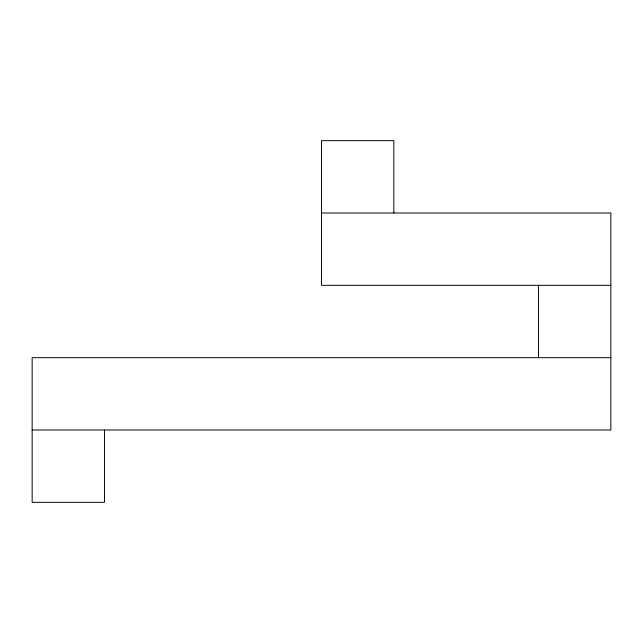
<?xml version="1.0" encoding="UTF-8"?>
<svg xmlns="http://www.w3.org/2000/svg" width="643" height="643" viewBox="0 0 643 643"><rect width="100%" height="100%" fill="white"/><g stroke="black" fill="none" stroke-linecap="round" stroke-linejoin="round"><path stroke-width="0.96" d="M321.5 212.994L610.85 212.994L610.85 430.006L32.15 430.006M610.85 285.331L321.5 285.331L321.5 140.656L393.837 140.656L393.837 212.994M610.85 357.669L32.15 357.669L32.15 502.344L104.487 502.344L104.487 430.006M538.512 285.331L538.512 357.669"/></g></svg>
